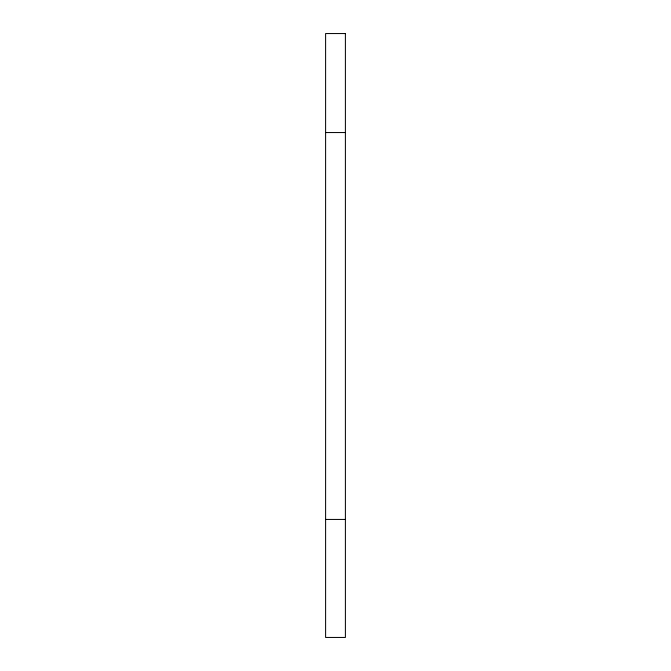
<?xml version="1.0" encoding="UTF-8"?>
<svg xmlns="http://www.w3.org/2000/svg" width="671" height="671" viewBox="0 0 671 671"><rect width="100%" height="100%" fill="white"/><g stroke="black" fill="none" stroke-linecap="round" stroke-linejoin="round"><path stroke-width="1.01" d="M325.603 132.548L345.397 132.548M325.603 519.438L345.397 519.438M345.397 33.55L325.603 33.55L325.603 637.45L345.397 637.45L345.397 33.55"/></g></svg>
